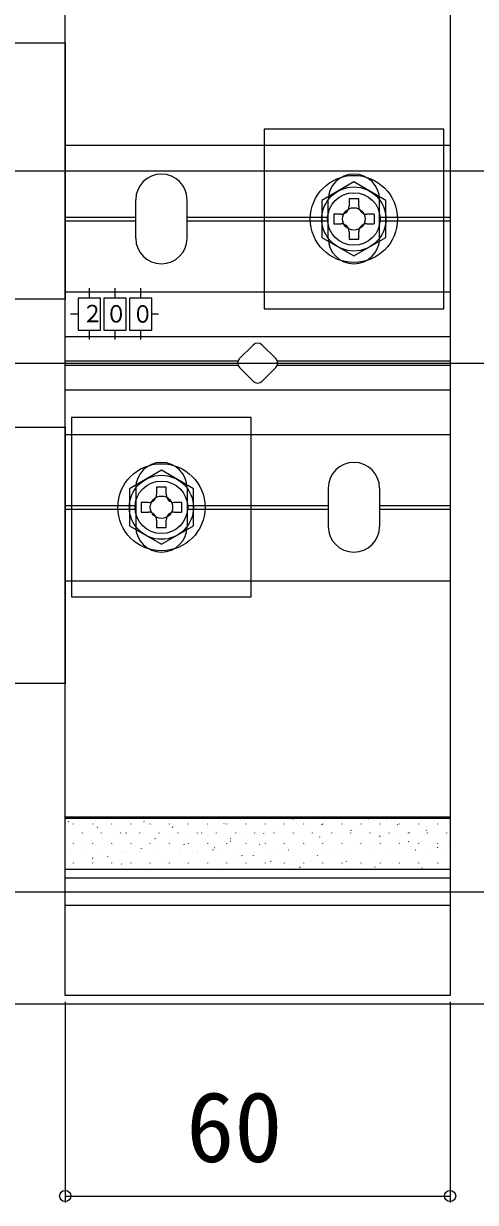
# Model space of a CAD drawing. Units: millimetres, scale not verified. Extents: x -875 to 875, y -1300 to 1292.
# Drawn here: x 98.5 to 168.9, y -516.8 to -332.8 of the extents above; entities that cross this region are included whole.
import ezdxf
from ezdxf.enums import TextEntityAlignment as Align

# ---------------------------------------------------------------- set-up
doc = ezdxf.new("R2010")
doc.units = ezdxf.units.MM
doc.header["$LTSCALE"] = 8
for name, color, linetype in [('0-3_YKK_12', 2, 'Continuous'), ('0-4_YKK_13', 4, 'Continuous'), ('0-5_YKK_D', 6, 'Continuous'), ('0-7_YSS_K', 3, 'Continuous')]:
    doc.layers.add(name, color=color, linetype=linetype)
doc.styles.add('ＭＳ ゴシック', font='')
doc.styles.get('ＭＳ ゴシック').set_extended_font_data('MS Gothic')

msp = doc.modelspace()

# ---------------------------------------------------------------- linework, layer by layer
at = {"layer": '0-3_YKK_12'}
for p, q in [((-252.108, -355.75), (700, -355.75)), ((-250, -355.75), (700, -355.75)), ((-95, -485.75), (195.152, -485.75))]:
    msp.add_line(p, q, dxfattribs=at)
at = {"layer": '0-4_YKK_13'}
for p, q in [((105, -351.75), (165, -351.75)), ((116, -366.25), (116, -360.25)), ((124, -366.25), (124, -360.25)), ((146, -366.25), (146, -360.25)), ((150.75, -360.1), (149.25, -360.1)), ((149.25, -360.1), (149.25, -361.25)), ((150.75, -361.25), (150.75, -360.1)), ((154, -366.25), (154, -360.25)), ((105, -362.95), (116, -362.95)), ((105, -363.55), (116, -363.55)), ((124, -362.95), (146, -362.95)), ((124, -363.55), (146, -363.55)), ((148, -362.5), (146.85, -362.5)), ((153.15, -362.5), (152, -362.5)), ((152, -364), (153.15, -364)), ((153.15, -362.5), (153.15, -364)), ((154, -362.95), (165, -362.95)), ((154, -363.55), (165, -363.55)), ((149.25, -365.25), (149.25, -366.4)), ((150.75, -366.4), (150.75, -365.25)), ((149.25, -366.4), (150.75, -366.4)), ((105, -374.6), (165, -374.6)), ((108.75, -374.04), (108.75, -375.6)), ((112.75, -374.04), (112.75, -375.6)), ((116.75, -374.04), (116.75, -375.6)), ((107, -378.1), (105.829, -378.1)), ((119.535, -378.1), (118.5, -378.1)), ((108.75, -380.6), (108.75, -382.075)), ((112.75, -380.6), (112.75, -382.075)), ((116.75, -380.6), (116.75, -382.075)), ((105, -381.6), (165, -381.6)), ((132.172, -385.043), (134.293, -382.921)), ((135.707, -382.921), (137.828, -385.043)), ((131.925, -385.45), (105, -385.45)), ((105, -386.05), (131.925, -386.05)), ((165, -385.45), (138.075, -385.45)), ((138.075, -386.05), (165, -386.05)), ((134.293, -388.578), (132.172, -386.457)), ((137.828, -386.457), (135.707, -388.578)), ((105, -389.9), (165, -389.9)), ((105, -396.9), (165, -396.9)), ((116, -405.25), (116, -411.25)), ((120.75, -405.1), (119.25, -405.1)), ((119.25, -405.1), (119.25, -406.25)), ((120.75, -406.25), (120.75, -405.1)), ((124, -405.25), (124, -411.25)), ((146, -405.25), (146, -411.25)), ((154, -405.25), (154, -411.25)), ((105, -407.95), (116, -407.95)), ((118, -407.5), (116.85, -407.5)), ((123.15, -407.5), (122, -407.5)), ((123.15, -407.5), (123.15, -409)), ((124, -407.95), (146, -407.95)), ((154, -407.95), (165, -407.95)), ((105, -408.55), (116, -408.55)), ((119.25, -410.25), (119.25, -411.4)), ((120.75, -411.4), (120.75, -410.25)), ((122, -409), (123.15, -409)), ((124, -408.55), (146, -408.55)), ((154, -408.55), (165, -408.55)), ((119.25, -411.4), (120.75, -411.4)), ((105, -419.75), (165, -419.75)), ((105, -464.768), (105, -456.547)), ((105, -456.547), (165, -456.547)), ((105, -456.795), (165, -456.795)), ((105.575, -457.4), (105.52, -457.317)), ((106.299, -457.692), (106.299, -457.642)), ((107.083, -457.801), (107.079, -457.792)), ((109.289, -457.692), (109.289, -457.642)), ((109.712, -457.203), (109.708, -457.193)), ((112.279, -457.692), (112.279, -457.642)), ((115.269, -457.692), (115.269, -457.642)), ((117.305, -457.364), (117.25, -457.281)), ((118.259, -457.692), (118.259, -457.642)), ((118.419, -457.725), (118.416, -457.715)), ((121.048, -457.126), (121.045, -457.116)), ((121.249, -457.692), (121.249, -457.642)), ((124.239, -457.692), (124.239, -457.642)), ((127.229, -457.692), (127.229, -457.642)), ((129.756, -457.648), (129.753, -457.639)), ((130.219, -457.692), (130.219, -457.642)), ((132.385, -457.049), (132.382, -457.04)), ((133.209, -457.692), (133.209, -457.642)), ((136.199, -457.692), (136.199, -457.642)), ((139.189, -457.692), (139.189, -457.642)), ((140.56, -456.984), (140.505, -456.901)), ((141.093, -457.571), (141.089, -457.562)), ((142.179, -457.692), (142.179, -457.642)), ((143.722, -456.973), (143.718, -456.963)), ((145.063, -457.868), (145.008, -457.785)), ((145.169, -457.692), (145.169, -457.642)), ((148.159, -457.692), (148.159, -457.642)), ((149.817, -458.141), (149.814, -458.131)), ((151.149, -457.692), (151.149, -457.642)), ((152.29, -456.948), (152.234, -456.865)), ((152.429, -457.495), (152.426, -457.485)), ((154.139, -457.692), (154.139, -457.642)), ((155.058, -456.896), (155.055, -456.886)), ((156.793, -457.832), (156.738, -457.749)), ((157.129, -457.692), (157.129, -457.642)), ((160.119, -457.692), (160.119, -457.642)), ((161.154, -458.064), (161.151, -458.055)), ((163.109, -457.692), (163.109, -457.642)), ((163.766, -457.418), (163.763, -457.409)), ((107.674, -459.117), (107.674, -459.067)), ((110.079, -458.285), (110.023, -458.201)), ((110.664, -459.117), (110.664, -459.067)), ((110.683, -459.946), (110.68, -459.936)), ((113.312, -459.347), (113.309, -459.337)), ((113.654, -459.117), (113.654, -459.067)), ((114.582, -459.169), (114.527, -459.086)), ((115.807, -458.371), (115.804, -458.361)), ((116.644, -459.117), (116.644, -459.067)), ((119.085, -460.054), (119.03, -459.97)), ((119.634, -459.117), (119.634, -459.067)), ((121.808, -458.249), (121.753, -458.165)), ((122.02, -459.869), (122.016, -459.86)), ((122.624, -459.117), (122.624, -459.067)), ((124.649, -459.27), (124.645, -459.261)), ((125.614, -459.117), (125.614, -459.067)), ((126.311, -459.133), (126.256, -459.05)), ((127.144, -458.294), (127.141, -458.285)), ((128.604, -459.117), (128.604, -459.067)), ((130.815, -460.018), (130.759, -459.934)), ((131.594, -459.117), (131.594, -459.067)), ((133.356, -459.792), (133.353, -459.783)), ((134.584, -459.117), (134.584, -459.067)), ((135.985, -459.193), (135.982, -459.184)), ((137.574, -459.117), (137.574, -459.067)), ((138.481, -458.217), (138.477, -458.208)), ((140.564, -459.117), (140.564, -459.067)), ((143.554, -459.117), (143.554, -459.067)), ((144.693, -459.716), (144.69, -459.706)), ((146.544, -459.117), (146.544, -459.067)), ((147.322, -459.117), (147.319, -459.107)), ((149.566, -458.753), (149.511, -458.669)), ((149.534, -459.117), (149.534, -459.067)), ((152.524, -459.117), (152.524, -459.067)), ((154.07, -459.637), (154.014, -459.554)), ((155.514, -459.117), (155.514, -459.067)), ((156.03, -459.639), (156.026, -459.63)), ((158.504, -459.117), (158.504, -459.067)), ((158.659, -459.04), (158.655, -459.031)), ((161.296, -458.717), (161.241, -458.633)), ((161.494, -459.117), (161.494, -459.067)), ((164.484, -459.117), (164.484, -459.067)), ((105.575, -461.568), (105.572, -461.558)), ((106.299, -460.732), (106.299, -460.682)), ((108.071, -460.592), (108.067, -460.582)), ((109.289, -460.732), (109.289, -460.682)), ((112.279, -460.732), (112.279, -460.682)), ((115.269, -460.732), (115.269, -460.682)), ((116.912, -461.491), (116.909, -461.481)), ((118.259, -460.732), (118.259, -460.682)), ((119.407, -460.515), (119.404, -460.506)), ((121.249, -460.732), (121.249, -460.682)), ((123.588, -460.938), (123.533, -460.855)), ((124.239, -460.732), (124.239, -460.682)), ((127.229, -460.732), (127.229, -460.682)), ((128.091, -461.823), (128.036, -461.739)), ((128.249, -461.414), (128.245, -461.405)), ((130.219, -460.732), (130.219, -460.682)), ((130.744, -460.438), (130.741, -460.429)), ((133.209, -460.732), (133.209, -460.682)), ((135.318, -460.902), (135.263, -460.819)), ((136.199, -460.732), (136.199, -460.682)), ((139.189, -460.732), (139.189, -460.682)), ((139.585, -461.338), (139.582, -461.328)), ((139.821, -461.787), (139.766, -461.703)), ((142.081, -460.362), (142.077, -460.352)), ((142.179, -460.732), (142.179, -460.682)), ((145.169, -460.732), (145.169, -460.682)), ((148.159, -460.732), (148.159, -460.682)), ((150.922, -461.261), (150.919, -461.252)), ((151.149, -460.732), (151.149, -460.682)), ((153.417, -460.285), (153.414, -460.276)), ((154.139, -460.732), (154.139, -460.682)), ((157.129, -460.732), (157.129, -460.682)), ((158.573, -460.522), (158.518, -460.438)), ((159.63, -461.783), (159.627, -461.774)), ((160.119, -460.732), (160.119, -460.682)), ((162.259, -461.184), (162.255, -461.175)), ((163.076, -461.406), (163.021, -461.323)), ((163.109, -460.732), (163.109, -460.682)), ((164.754, -460.208), (164.751, -460.199)), ((107.674, -462.157), (107.674, -462.107)), ((109.34, -463.087), (109.284, -463.004)), ((110.664, -462.157), (110.664, -462.107)), ((111.671, -462.736), (111.668, -462.726)), ((113.654, -462.157), (113.654, -462.107)), ((114.283, -462.09), (114.28, -462.08)), ((116.644, -462.157), (116.644, -462.107)), ((119.634, -462.157), (119.634, -462.107)), ((120.512, -463.635), (120.509, -463.626)), ((122.624, -462.157), (122.624, -462.107)), ((123.008, -462.659), (123.004, -462.65)), ((125.614, -462.157), (125.614, -462.107)), ((125.62, -462.013), (125.617, -462.004)), ((128.604, -462.157), (128.604, -462.107)), ((131.594, -462.157), (131.594, -462.107)), ((131.849, -463.558), (131.846, -463.549)), ((132.595, -462.707), (132.539, -462.624)), ((134.344, -462.583), (134.341, -462.573)), ((134.584, -462.157), (134.584, -462.107)), ((136.957, -461.936), (136.953, -461.927)), ((137.098, -463.591), (137.043, -463.508)), ((137.574, -462.157), (137.574, -462.107)), ((140.564, -462.157), (140.564, -462.107)), ((143.186, -463.482), (143.182, -463.472)), ((143.554, -462.157), (143.554, -462.107)), ((144.324, -462.671), (144.269, -462.588)), ((145.681, -462.506), (145.678, -462.496)), ((146.544, -462.157), (146.544, -462.107)), ((148.293, -461.86), (148.29, -461.85)), ((148.827, -463.555), (148.772, -463.472)), ((149.534, -462.157), (149.534, -462.107)), ((152.524, -462.157), (152.524, -462.107)), ((154.522, -463.405), (154.519, -463.396)), ((155.514, -462.157), (155.514, -462.107)), ((157.018, -462.429), (157.014, -462.42)), ((158.504, -462.157), (158.504, -462.107)), ((161.494, -462.157), (161.494, -462.107)), ((164.484, -462.157), (164.484, -462.107)), ((106.299, -463.772), (106.299, -463.722)), ((106.547, -464.311), (106.543, -464.301)), ((109.176, -463.712), (109.172, -463.702)), ((109.289, -463.772), (109.289, -463.722)), ((112.279, -463.772), (112.279, -463.722)), ((113.843, -463.972), (113.788, -463.889)), ((115.269, -463.772), (115.269, -463.722)), ((117.883, -464.234), (117.88, -464.225)), ((118.259, -463.772), (118.259, -463.722)), ((121.249, -463.772), (121.249, -463.722)), ((124.239, -463.772), (124.239, -463.722)), ((127.229, -463.772), (127.229, -463.722)), ((129.22, -464.157), (129.217, -464.148)), ((130.219, -463.772), (130.219, -463.722)), ((133.209, -463.772), (133.209, -463.722)), ((136.199, -463.772), (136.199, -463.722)), ((137.945, -464.727), (137.941, -464.717)), ((139.189, -463.772), (139.189, -463.722)), ((140.557, -464.081), (140.553, -464.071)), ((141.601, -464.476), (141.546, -464.392)), ((142.179, -463.772), (142.179, -463.722)), ((145.169, -463.772), (145.169, -463.722)), ((148.159, -463.772), (148.159, -463.722)), ((149.281, -464.65), (149.278, -464.641)), ((151.149, -463.772), (151.149, -463.722)), ((151.893, -464.004), (151.89, -463.995)), ((153.331, -464.44), (153.275, -464.356)), ((154.139, -463.772), (154.139, -463.722)), ((157.129, -463.772), (157.129, -463.722)), ((160.119, -463.772), (160.119, -463.722)), ((160.618, -464.573), (160.615, -464.564)), ((163.109, -463.772), (163.109, -463.722)), ((163.23, -463.927), (163.227, -463.918)), ((105, -466.073), (165, -466.073)), ((105, -470.35), (165, -470.35))]:
    msp.add_line(p, q, dxfattribs=at)
for points in [[(165, -287.05), (165, -484.45), (105, -484.45), (105, -287.05)], [(105, -335.75), (105, -375.75), (65, -375.75), (65, -335.75)], [(136, -349.25), (136, -377.25), (164, -377.25), (164, -349.25)], [(155, -360.363), (150, -357.476), (145, -360.363), (145, -366.137), (150, -369.023), (155, -366.137)], [(107, -380.6), (110.5, -380.6), (110.5, -375.6), (107, -375.6)], [(111, -380.6), (114.5, -380.6), (114.5, -375.6), (111, -375.6)], [(115, -380.6), (118.5, -380.6), (118.5, -375.6), (115, -375.6)], [(106, -394.25), (106, -422.25), (134, -422.25), (134, -394.25)], [(105, -395.75), (105, -435.75), (65, -435.75), (65, -395.75)], [(125, -405.363), (120, -402.476), (115, -405.363), (115, -411.137), (120, -414.023), (125, -411.137)]]:
    msp.add_lwpolyline(points, close=True, dxfattribs=at)
for points in [[(146.85, -362.5), (146.85, -364), (148, -364)], [(116.85, -407.5), (116.85, -409), (118, -409)], [(165, -456.547), (165, -464.768), (105, -464.768)]]:
    msp.add_lwpolyline(points, dxfattribs=at)
for centre, radius in [((150, -363.25), 6.8), ((150, -363.25), 5), ((150, -363.25), 4.1), ((150, -363.25), 1.75), ((120, -408.25), 6.8), ((120, -408.25), 5), ((120, -408.25), 4.1), ((120, -408.25), 1.75)]:
    msp.add_circle(centre, radius, dxfattribs=at)
for centre, radius, start, end in [((120, -360.25), 4, 0, 180), ((150, -360.25), 4, 0, 180), ((148, -361.25), 1.25, 270, 0), ((152, -361.25), 1.25, 180, 270), ((148, -365.25), 1.25, 0, 90), ((152, -365.25), 1.25, 90, 180), ((120, -366.25), 4, 180, 0), ((150, -366.25), 4, 180, 0), ((135, -383.628), 1, 45, 135), ((132.879, -385.75), 1, 135, 225), ((137.121, -385.75), 1, 315, 45), ((135, -387.871), 1, 225, 315), ((120, -405.25), 4, 0, 180), ((150, -405.25), 4, 0, 180), ((118, -406.25), 1.25, 270, 0), ((122, -406.25), 1.25, 180, 270), ((118, -410.25), 1.25, 0, 90), ((122, -410.25), 1.25, 90, 180), ((120, -411.25), 4, 180, 0), ((150, -411.25), 4, 180, 0)]:
    msp.add_arc(centre, radius, start, end, dxfattribs=at)
at = {"layer": '0-5_YKK_D'}
for p, q in [((105, -485.45), (105, -516.75)), ((165, -485.45), (165, -516.75)), ((105, -515.75), (165, -515.75))]:
    msp.add_line(p, q, dxfattribs=at)
for centre in [(105, -515.75), (165, -515.75)]:
    msp.add_circle(centre, 0.875, dxfattribs=at)
at = {"layer": '0-7_YSS_K'}
for p, q in [((-195, -385.75), (829.228, -385.75)), ((-112.5, -468.25), (826.228, -468.25))]:
    msp.add_line(p, q, dxfattribs=at)

# ---------------------------------------------------------------- texts
at = {"layer": '0-4_YKK_13', "style": 'ＭＳ ゴシック', "width": 0.9}
for s, p in [('２', (107.594, -380.182)), ('０', (111.283, -380.221)), ('０', (115.42, -380.24))]:
    msp.add_text(s, height=2.711, dxfattribs=at).set_placement(p, align=Align.BOTTOM_LEFT)
at = {"layer": '0-5_YKK_D', "style": 'ＭＳ ゴシック'}
msp.add_text('60', height=11, dxfattribs=at).set_placement((123.878, -513.75), align=Align.BOTTOM_LEFT)

doc.saveas('drawing.dxf')
